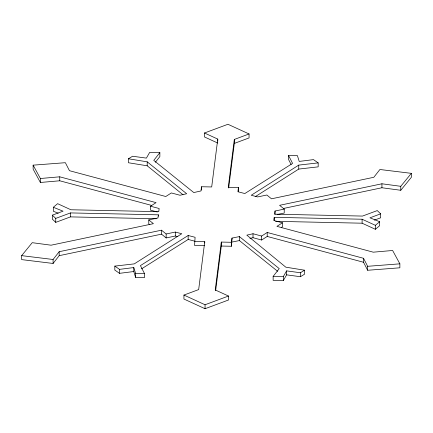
<?xml version="1.0" encoding="UTF-8"?>
<svg xmlns="http://www.w3.org/2000/svg" width="433" height="433" viewBox="0 0 433 433"><rect width="100%" height="100%" fill="white"/><g stroke="black" fill="none" stroke-linecap="round" stroke-linejoin="round"><path stroke-width="0.65" d="M58.184 213.188L53.324 211.239L53.324 207.272L63.045 211.174L52.323 215.163L55.743 218.4L70.487 212.917L158.359 214.822L157.958 217.978L148.773 219.888L148.773 223.856L149.802 224.7M204.749 245.679L194.558 245.462L195.094 237.284L188.166 235.492L140.422 265.602L144.514 273.602L144.514 277.569L135.599 277.38L133.786 271.534L133.786 267.567L119.513 269.369L114.821 266.1L114.821 270.068L119.513 273.337L133.786 271.534M217.767 143.058L204.49 136.963L204.49 132.996L217.767 139.09L211.694 186.959L201.507 186.742L200.972 190.948L193.789 192.566L153.769 160.389L159.864 152.605L149.677 152.384L146.397 158.115L132.59 156.237L128.433 158.781L128.433 162.748L147.204 165.796L183.035 194.769M194.558 241.495L204.749 241.711L198.671 289.585L183.933 295.068L183.933 299.035L205.047 308.724L228.505 300.004L228.505 296.037L215.228 289.942L221.301 242.069L231.487 242.291L232.023 238.085L239.4 236.602L279.231 268.606L273.136 276.389L273.136 280.357L283.323 280.573L286.603 274.841L286.603 270.874L300.41 272.758L304.567 270.208L304.567 274.176L300.41 276.725L286.603 274.841M228.667 187.96L234.323 143.415L249.062 137.932L249.062 133.965L234.323 139.448L228.251 187.321L238.437 187.538L238.437 191.505M215.65 290.586L221.301 246.041L221.301 242.069M238.437 187.538L237.901 191.749L244.829 193.54L292.578 163.393L288.486 155.387L297.401 155.582L299.214 161.422L313.487 159.625L318.179 162.889L318.179 166.857L298.743 169.076L255.189 196.712M221.301 246.041L231.487 246.258L232.023 238.085M374.366 220.143L380.677 217.799L380.677 213.832L369.955 217.821L379.676 221.723L375.384 225.322L362.112 219.233L274.241 217.328L273.84 220.484L282.489 222.784L282.489 226.751L281.38 227.466M277.012 214.573L284.227 213.074L284.227 209.107L275.042 211.017L274.641 214.173L362.513 216.072L377.257 210.59L380.677 213.832M283.323 280.573L283.323 276.606L286.603 270.874M148.773 219.888L153.401 223.682L51.067 245.202L32.231 242.686L21.65 255.643L21.65 259.611L53.086 263.459L53.086 259.491L59.18 251.708L161.514 230.188L166.142 233.977L166.142 237.944L175.322 236.034L177.903 236.705M53.086 263.459L59.18 255.676L59.18 251.708M155.393 162.278L159.864 156.573L159.864 152.605M283.561 208.446L381.933 187.754L400.769 190.276L400.769 186.309L411.35 173.346L379.914 169.503L373.82 177.281L271.486 198.807L266.858 195.012L257.678 196.923L251.227 195.256L298.743 165.108L318.179 162.889M400.769 190.276L411.35 177.314L411.35 173.346M53.324 207.272L57.616 203.672L70.888 209.761L158.759 211.661L159.16 208.506L150.511 206.211L150.511 210.178L157.303 211.981M275.594 221.328L362.112 223.201L375.384 229.29L379.676 225.69L379.676 221.723M150.511 206.211L156.069 202.639L59.743 176.816L40.377 178.504L33.13 165.157L65.367 162.694L69.459 170.694L165.785 196.517L171.349 192.945L179.993 195.245L186.672 193.74L147.204 161.828L128.433 158.781M304.567 270.208L285.796 267.166L246.815 235.146L253.007 233.75L261.651 236.045L267.215 232.472L363.541 258.301L367.633 266.3L367.633 270.268L399.87 267.8L399.87 263.832L392.623 250.49L373.257 252.179L276.931 226.356L282.489 222.784M249.911 238.415L253.007 237.717L261.651 240.017L267.215 236.445L363.541 262.268L367.633 270.268M141.559 268.85L188.166 239.46L194.466 241.089M204.49 132.996L227.947 124.276L249.062 133.965M52.323 215.163L52.323 219.13L55.743 222.367L70.487 216.884L156.329 218.746M183.933 295.068L205.047 304.756L228.505 296.037M400.769 186.309L381.933 183.787L279.599 205.312L284.227 209.107M59.18 255.676L161.514 234.156L166.142 237.944M166.142 233.977L175.322 232.066L181.773 233.739L134.257 263.886L114.821 266.1M232.023 242.052L239.4 240.569L277.656 271.312M33.13 165.157L33.13 169.124L40.377 182.472L59.743 180.783L151.518 205.383M367.633 266.3L399.87 263.832M133.786 267.567L135.599 273.407L144.514 273.602M273.136 276.389L283.323 276.606M21.65 255.643L53.086 259.491M291.117 164.502L288.486 159.355L288.486 155.387M381.933 183.787L381.933 187.754M375.384 225.322L375.384 229.29M363.541 258.301L363.541 262.268M362.112 219.233L362.112 223.201M300.41 272.758L300.41 276.725M298.743 165.108L298.743 169.076M275.042 211.017L275.042 214.324M274.241 217.328L274.241 220.635M267.215 232.472L267.215 236.445M261.651 236.045L261.651 240.017M253.007 233.75L253.007 237.717M239.4 236.602L239.4 240.569M234.323 139.448L234.323 143.415M231.487 242.291L231.487 246.258M217.767 139.09L217.767 141.071M205.047 304.756L205.047 308.724M204.749 241.711L204.749 243.037M201.507 186.742L201.507 190.049M188.166 235.492L188.166 239.46M175.322 232.066L175.322 236.034M161.514 230.188L161.514 234.156M158.359 214.822L158.359 216.143M147.204 161.828L147.204 165.796M135.599 273.407L135.599 277.38M119.513 269.369L119.513 273.337M70.487 212.917L70.487 216.884M59.743 176.816L59.743 180.783M55.743 218.4L55.743 222.367M40.377 178.504L40.377 182.472"/></g></svg>
